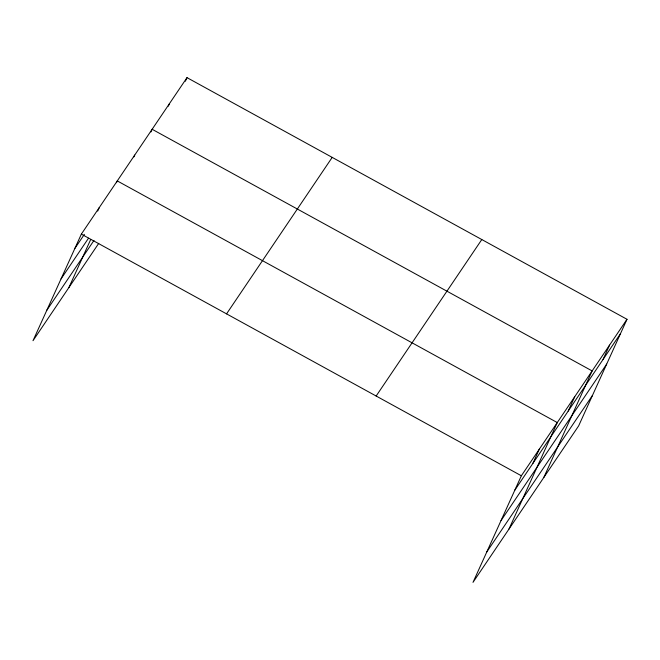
<?xml version="1.0" encoding="UTF-8"?>
<svg xmlns="http://www.w3.org/2000/svg" width="660" height="660" viewBox="0 0 660 660"><rect width="100%" height="100%" fill="white"/><g stroke="black" fill="none" stroke-linecap="round" stroke-linejoin="round"><path stroke-width="0.99" d="M627 319.291L521.351 475.769L472.997 582.359L578.647 425.882L627 319.291L187.003 77.641L81.353 234.118L33 340.709L98.728 243.367M97.688 211.101L99.313 207.512M68.921 287.504L90.676 239.547M116.457 182.704L117.274 180.914L557.271 422.565L508.918 529.163M133.889 156.89L134.706 155.092M150.917 131.967L152.138 129.277L592.135 370.928L543.782 477.518M168.35 106.153L169.57 103.455M185.377 81.229L187.003 77.641M532.793 463.534L539.311 449.171M568.186 411.114L574.703 396.751M603.05 359.469L609.568 345.114M74.836 248.474L84.381 234.341M61.033 278.916L88.531 238.177M46.81 310.274L93.976 240.413M226.553 313.863L332.203 157.385M376.15 396.025L481.8 239.547M514.833 490.132L620.482 333.655M501.031 520.567L606.68 364.089M486.799 551.925L592.457 395.447M81.353 234.118L521.351 475.769"/></g></svg>
